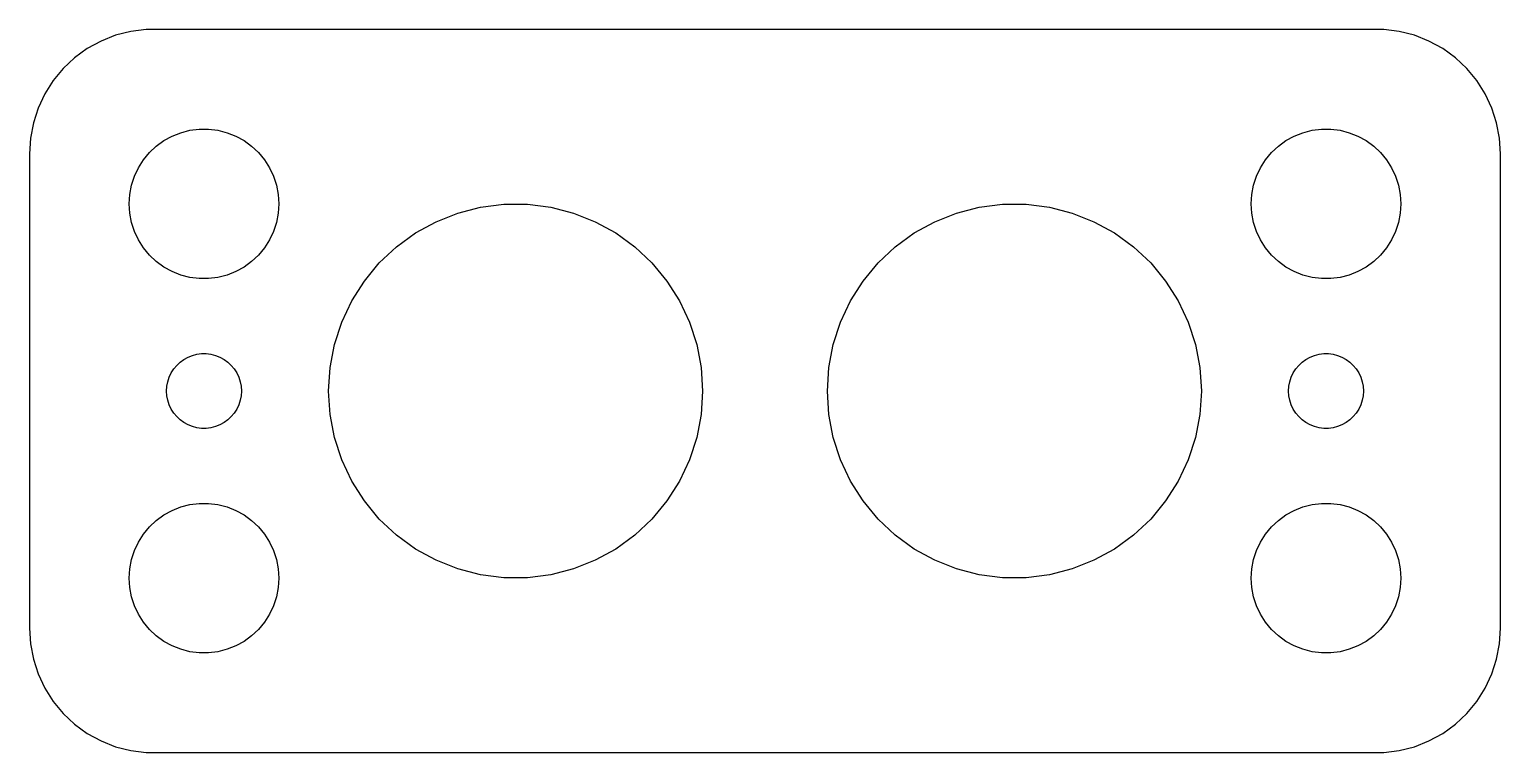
# Model space of a CAD drawing. Header units: metres. Extents: x -29.5 to 29.5, y 24.5 to 53.5.
import ezdxf

# ---------------------------------------------------------------- set-up
doc = ezdxf.new("R2010")
doc.units = ezdxf.units.M

msp = doc.modelspace()

# ---------------------------------------------------------------- linework, layer by layer
for p, q in [((-26.0451, 53.2553), (-26.6289, 53.0241)), ((-25.4369, 53.4114), (-26.0451, 53.2553)), ((-24.8139, 53.4901), (-25.4369, 53.4114)), ((24.8139, 53.4901), (-24.8139, 53.4901)), ((25.4369, 53.4114), (24.8139, 53.4901)), ((26.0451, 53.2553), (25.4369, 53.4114)), ((26.6289, 53.0241), (26.0451, 53.2553)), ((-27.1791, 52.7216), (-27.6871, 52.3526)), ((-26.6289, 53.0241), (-27.1791, 52.7216)), ((27.1791, 52.7216), (26.6289, 53.0241)), ((27.6871, 52.3526), (27.1791, 52.7216)), ((-28.1448, 51.9227), (-28.5451, 51.4389)), ((-27.6871, 52.3526), (-28.1448, 51.9227)), ((28.1448, 51.9227), (27.6871, 52.3526)), ((28.5451, 51.4389), (28.1448, 51.9227)), ((-28.5451, 51.4389), (-28.8815, 50.9088)), ((28.8815, 50.9088), (28.5451, 51.4389)), ((-28.8815, 50.9088), (-29.1489, 50.3406)), ((29.1489, 50.3406), (28.8815, 50.9088)), ((-29.1489, 50.3406), (-29.3429, 49.7434)), ((29.3429, 49.7434), (29.1489, 50.3406)), ((-29.3429, 49.7434), (-29.4606, 49.1267)), ((29.4606, 49.1267), (29.3429, 49.7434)), ((-29.4606, 49.1267), (-29.5, 48.5)), ((-24.4123, 48.8115), (-24.1075, 49.033)), ((-24.1075, 49.033), (-23.7773, 49.2145)), ((-23.7773, 49.2145), (-23.427, 49.3532)), ((-23.427, 49.3532), (-23.0621, 49.4469)), ((-23.0621, 49.4469), (-22.6884, 49.4941)), ((-22.6884, 49.4941), (-22.3116, 49.4941)), ((-22.3116, 49.4941), (-21.9379, 49.4469)), ((-21.9379, 49.4469), (-21.5729, 49.3532)), ((-21.5729, 49.3532), (-21.2227, 49.2145)), ((-21.2227, 49.2145), (-20.8925, 49.033)), ((-20.8925, 49.033), (-20.5877, 48.8115)), ((20.5877, 48.8115), (20.8925, 49.033)), ((20.8925, 49.033), (21.2227, 49.2145)), ((21.2227, 49.2145), (21.5729, 49.3532)), ((21.5729, 49.3532), (21.9379, 49.4469)), ((21.9379, 49.4469), (22.3116, 49.4941)), ((22.3116, 49.4941), (22.6884, 49.4941)), ((22.6884, 49.4941), (23.0621, 49.4469)), ((23.0621, 49.4469), (23.427, 49.3532)), ((23.427, 49.3532), (23.7773, 49.2145)), ((23.7773, 49.2145), (24.1075, 49.033)), ((24.1075, 49.033), (24.4123, 48.8115)), ((29.5, 48.5), (29.4606, 49.1267)), ((-29.5, 48.5), (-29.5, 29.5)), ((-24.927, 48.2634), (-24.6869, 48.5536)), ((-24.6869, 48.5536), (-24.4123, 48.8115)), ((-20.5877, 48.8115), (-20.3131, 48.5536)), ((-20.3131, 48.5536), (-20.0729, 48.2634)), ((20.0729, 48.2634), (20.3131, 48.5536)), ((20.3131, 48.5536), (20.5877, 48.8115)), ((24.4123, 48.8115), (24.6869, 48.5536)), ((24.6869, 48.5536), (24.927, 48.2634)), ((29.5, 29.5), (29.5, 48.5)), ((-25.2893, 47.6044), (-25.1289, 47.9453)), ((-25.1289, 47.9453), (-24.927, 48.2634)), ((-20.0729, 48.2634), (-19.8711, 47.9453)), ((-19.8711, 47.9453), (-19.7107, 47.6044)), ((19.7107, 47.6044), (19.8711, 47.9453)), ((19.8711, 47.9453), (20.0729, 48.2634)), ((24.927, 48.2634), (25.1289, 47.9453)), ((25.1289, 47.9453), (25.2893, 47.6044)), ((-25.4763, 46.876), (-25.4057, 47.2461)), ((-25.4057, 47.2461), (-25.2893, 47.6044)), ((-19.7107, 47.6044), (-19.5942, 47.2461)), ((-19.5942, 47.2461), (-19.5237, 46.876)), ((19.5237, 46.876), (19.5942, 47.2461)), ((19.5942, 47.2461), (19.7107, 47.6044)), ((25.2893, 47.6044), (25.4057, 47.2461)), ((25.4057, 47.2461), (25.4763, 46.876)), ((-25.5, 46.5), (-25.4763, 46.876)), ((-19.5237, 46.876), (-19.5, 46.5)), ((19.5, 46.5), (19.5237, 46.876)), ((25.4763, 46.876), (25.5, 46.5)), ((-25.4763, 46.124), (-25.5, 46.5)), ((-25.4057, 45.7539), (-25.4763, 46.124)), ((-19.5237, 46.124), (-19.5942, 45.7539)), ((-19.5, 46.5), (-19.5237, 46.124)), ((-13.1933, 45.7862), (-12.3176, 46.1329)), ((-12.3176, 46.1329), (-11.4053, 46.3671)), ((-11.4053, 46.3671), (-10.4709, 46.4852)), ((-10.4709, 46.4852), (-9.52907, 46.4852)), ((-9.52907, 46.4852), (-8.59464, 46.3671)), ((-8.59464, 46.3671), (-7.68236, 46.1329)), ((-7.68236, 46.1329), (-6.80664, 45.7862)), ((6.80664, 45.7862), (7.68236, 46.1329)), ((7.68236, 46.1329), (8.59464, 46.3671)), ((8.59464, 46.3671), (9.52907, 46.4852)), ((9.52907, 46.4852), (10.4709, 46.4852)), ((10.4709, 46.4852), (11.4053, 46.3671)), ((11.4053, 46.3671), (12.3176, 46.1329)), ((12.3176, 46.1329), (13.1933, 45.7862)), ((19.5237, 46.124), (19.5, 46.5)), ((19.5942, 45.7539), (19.5237, 46.124)), ((25.4763, 46.124), (25.4057, 45.7539)), ((25.5, 46.5), (25.4763, 46.124)), ((-25.2893, 45.3956), (-25.4057, 45.7539)), ((-19.5942, 45.7539), (-19.7107, 45.3956)), ((-14.0187, 45.3325), (-13.1933, 45.7862)), ((-6.80664, 45.7862), (-5.98129, 45.3325)), ((5.98129, 45.3325), (6.80664, 45.7862)), ((13.1933, 45.7862), (14.0187, 45.3325)), ((19.7107, 45.3956), (19.5942, 45.7539)), ((25.4057, 45.7539), (25.2893, 45.3956)), ((-25.1289, 45.0547), (-25.2893, 45.3956)), ((-24.927, 44.7366), (-25.1289, 45.0547)), ((-19.8711, 45.0547), (-20.0729, 44.7366)), ((-19.7107, 45.3956), (-19.8711, 45.0547)), ((-14.7807, 44.7788), (-14.0187, 45.3325)), ((-5.98129, 45.3325), (-5.21931, 44.7788)), ((5.21931, 44.7788), (5.98129, 45.3325)), ((14.0187, 45.3325), (14.7807, 44.7788)), ((19.8711, 45.0547), (19.7107, 45.3956)), ((20.0729, 44.7366), (19.8711, 45.0547)), ((25.1289, 45.0547), (24.927, 44.7366)), ((25.2893, 45.3956), (25.1289, 45.0547)), ((-24.6869, 44.4464), (-24.927, 44.7366)), ((-24.4123, 44.1884), (-24.6869, 44.4464)), ((-20.3131, 44.4464), (-20.5877, 44.1884)), ((-20.0729, 44.7366), (-20.3131, 44.4464)), ((-15.4673, 44.1341), (-14.7807, 44.7788)), ((-5.21931, 44.7788), (-4.53273, 44.1341)), ((4.53273, 44.1341), (5.21931, 44.7788)), ((14.7807, 44.7788), (15.4673, 44.1341)), ((20.3131, 44.4464), (20.0729, 44.7366)), ((20.5877, 44.1884), (20.3131, 44.4464)), ((24.6869, 44.4464), (24.4123, 44.1884)), ((24.927, 44.7366), (24.6869, 44.4464)), ((-24.1075, 43.967), (-24.4123, 44.1884)), ((-23.7773, 43.7855), (-24.1075, 43.967)), ((-23.427, 43.6468), (-23.7773, 43.7855)), ((-21.2227, 43.7855), (-21.5729, 43.6468)), ((-20.8925, 43.967), (-21.2227, 43.7855)), ((-20.5877, 44.1884), (-20.8925, 43.967)), ((-16.0676, 43.4084), (-15.4673, 44.1341)), ((-4.53273, 44.1341), (-3.93236, 43.4084)), ((3.93236, 43.4084), (4.53273, 44.1341)), ((15.4673, 44.1341), (16.0676, 43.4084)), ((20.8925, 43.967), (20.5877, 44.1884)), ((21.2227, 43.7855), (20.8925, 43.967)), ((21.5729, 43.6468), (21.2227, 43.7855)), ((23.7773, 43.7855), (23.427, 43.6468)), ((24.1075, 43.967), (23.7773, 43.7855)), ((24.4123, 44.1884), (24.1075, 43.967)), ((-23.0621, 43.5531), (-23.427, 43.6468)), ((-22.6884, 43.5059), (-23.0621, 43.5531)), ((-22.3116, 43.5059), (-22.6884, 43.5059)), ((-21.9379, 43.5531), (-22.3116, 43.5059)), ((-21.5729, 43.6468), (-21.9379, 43.5531)), ((-16.5723, 42.6131), (-16.0676, 43.4084)), ((-3.93236, 43.4084), (-3.42769, 42.6131)), ((3.42769, 42.6131), (3.93236, 43.4084)), ((16.0676, 43.4084), (16.5723, 42.6131)), ((21.9379, 43.5531), (21.5729, 43.6468)), ((22.3116, 43.5059), (21.9379, 43.5531)), ((22.6884, 43.5059), (22.3116, 43.5059)), ((23.0621, 43.5531), (22.6884, 43.5059)), ((23.427, 43.6468), (23.0621, 43.5531)), ((-16.9733, 41.7609), (-16.5723, 42.6131)), ((-3.42769, 42.6131), (-3.02667, 41.7609)), ((3.02667, 41.7609), (3.42769, 42.6131)), ((16.5723, 42.6131), (16.9733, 41.7609)), ((-17.2644, 40.8652), (-16.9733, 41.7609)), ((-3.02667, 41.7609), (-2.73563, 40.8652)), ((2.73563, 40.8652), (3.02667, 41.7609)), ((16.9733, 41.7609), (17.2644, 40.8652)), ((-17.4409, 39.94), (-17.2644, 40.8652)), ((-2.73563, 40.8652), (-2.55913, 39.94)), ((2.55913, 39.94), (2.73563, 40.8652)), ((17.2644, 40.8652), (17.4409, 39.94)), ((-23.5934, 40.0268), (-23.4561, 40.1558)), ((-23.4561, 40.1558), (-23.3037, 40.2665)), ((-23.3037, 40.2665), (-23.1387, 40.3572)), ((-23.1387, 40.3572), (-22.9635, 40.4266)), ((-22.9635, 40.4266), (-22.7811, 40.4734)), ((-22.7811, 40.4734), (-22.5942, 40.497)), ((-22.5942, 40.497), (-22.4058, 40.497)), ((-22.4058, 40.497), (-22.2189, 40.4734)), ((-22.2189, 40.4734), (-22.0365, 40.4266)), ((-22.0365, 40.4266), (-21.8613, 40.3572)), ((-21.8613, 40.3572), (-21.6963, 40.2665)), ((-21.6963, 40.2665), (-21.5439, 40.1558)), ((-21.5439, 40.1558), (-21.4065, 40.0268)), ((21.4065, 40.0268), (21.5439, 40.1558)), ((21.5439, 40.1558), (21.6963, 40.2665)), ((21.6963, 40.2665), (21.8613, 40.3572)), ((21.8613, 40.3572), (22.0365, 40.4266)), ((22.0365, 40.4266), (22.2189, 40.4734)), ((22.2189, 40.4734), (22.4058, 40.497)), ((22.4058, 40.497), (22.5942, 40.497)), ((22.5942, 40.497), (22.7811, 40.4734)), ((22.7811, 40.4734), (22.9635, 40.4266)), ((22.9635, 40.4266), (23.1387, 40.3572)), ((23.1387, 40.3572), (23.3037, 40.2665)), ((23.3037, 40.2665), (23.4561, 40.1558)), ((23.4561, 40.1558), (23.5934, 40.0268)), ((-23.9529, 39.373), (-23.8947, 39.5522)), ((-23.8947, 39.5522), (-23.8145, 39.7226)), ((-23.8145, 39.7226), (-23.7135, 39.8817)), ((-23.7135, 39.8817), (-23.5934, 40.0268)), ((-21.4065, 40.0268), (-21.2865, 39.8817)), ((-21.2865, 39.8817), (-21.1855, 39.7226)), ((-21.1855, 39.7226), (-21.1053, 39.5522)), ((-21.1053, 39.5522), (-21.0471, 39.373)), ((-17.5, 39), (-17.4409, 39.94)), ((-2.55913, 39.94), (-2.5, 39)), ((2.5, 39), (2.55913, 39.94)), ((17.4409, 39.94), (17.5, 39)), ((21.0471, 39.373), (21.1053, 39.5522)), ((21.1053, 39.5522), (21.1855, 39.7226)), ((21.1855, 39.7226), (21.2865, 39.8817)), ((21.2865, 39.8817), (21.4065, 40.0268)), ((23.5934, 40.0268), (23.7135, 39.8817)), ((23.7135, 39.8817), (23.8145, 39.7226)), ((23.8145, 39.7226), (23.8947, 39.5522)), ((23.8947, 39.5522), (23.9529, 39.373)), ((-24, 39), (-23.9882, 39.188)), ((-23.9882, 38.812), (-24, 39)), ((-23.9882, 39.188), (-23.9529, 39.373)), ((-21.0471, 39.373), (-21.0118, 39.188)), ((-21.0118, 39.188), (-21, 39)), ((-21, 39), (-21.0118, 38.812)), ((-17.4409, 38.06), (-17.5, 39)), ((-2.5, 39), (-2.55913, 38.06)), ((2.55913, 38.06), (2.5, 39)), ((17.5, 39), (17.4409, 38.06)), ((21, 39), (21.0118, 39.188)), ((21.0118, 38.812), (21, 39)), ((21.0118, 39.188), (21.0471, 39.373)), ((23.9529, 39.373), (23.9882, 39.188)), ((23.9882, 39.188), (24, 39)), ((24, 39), (23.9882, 38.812)), ((-23.9529, 38.627), (-23.9882, 38.812)), ((-23.8947, 38.4478), (-23.9529, 38.627)), ((-23.8145, 38.2774), (-23.8947, 38.4478)), ((-21.1053, 38.4478), (-21.1855, 38.2774)), ((-21.0471, 38.627), (-21.1053, 38.4478)), ((-21.0118, 38.812), (-21.0471, 38.627)), ((21.0471, 38.627), (21.0118, 38.812)), ((21.1053, 38.4478), (21.0471, 38.627)), ((21.1855, 38.2774), (21.1053, 38.4478)), ((23.8947, 38.4478), (23.8145, 38.2774)), ((23.9529, 38.627), (23.8947, 38.4478)), ((23.9882, 38.812), (23.9529, 38.627)), ((-23.7135, 38.1183), (-23.8145, 38.2774)), ((-23.5934, 37.9732), (-23.7135, 38.1183)), ((-23.4561, 37.8442), (-23.5934, 37.9732)), ((-23.3037, 37.7335), (-23.4561, 37.8442)), ((-21.5439, 37.8442), (-21.6963, 37.7335)), ((-21.4065, 37.9732), (-21.5439, 37.8442)), ((-21.2865, 38.1183), (-21.4065, 37.9732)), ((-21.1855, 38.2774), (-21.2865, 38.1183)), ((-17.2644, 37.1348), (-17.4409, 38.06)), ((-2.55913, 38.06), (-2.73563, 37.1348)), ((2.73563, 37.1348), (2.55913, 38.06)), ((17.4409, 38.06), (17.2644, 37.1348)), ((21.2865, 38.1183), (21.1855, 38.2774)), ((21.4065, 37.9732), (21.2865, 38.1183)), ((21.5439, 37.8442), (21.4065, 37.9732)), ((21.6963, 37.7335), (21.5439, 37.8442)), ((23.4561, 37.8442), (23.3037, 37.7335)), ((23.5934, 37.9732), (23.4561, 37.8442)), ((23.7135, 38.1183), (23.5934, 37.9732)), ((23.8145, 38.2774), (23.7135, 38.1183)), ((-23.1387, 37.6428), (-23.3037, 37.7335)), ((-22.9635, 37.5734), (-23.1387, 37.6428)), ((-22.7811, 37.5266), (-22.9635, 37.5734)), ((-22.5942, 37.503), (-22.7811, 37.5266)), ((-22.4058, 37.503), (-22.5942, 37.503)), ((-22.2189, 37.5266), (-22.4058, 37.503)), ((-22.0365, 37.5734), (-22.2189, 37.5266)), ((-21.8613, 37.6428), (-22.0365, 37.5734)), ((-21.6963, 37.7335), (-21.8613, 37.6428)), ((21.8613, 37.6428), (21.6963, 37.7335)), ((22.0365, 37.5734), (21.8613, 37.6428)), ((22.2189, 37.5266), (22.0365, 37.5734)), ((22.4058, 37.503), (22.2189, 37.5266)), ((22.5942, 37.503), (22.4058, 37.503)), ((22.7811, 37.5266), (22.5942, 37.503)), ((22.9635, 37.5734), (22.7811, 37.5266)), ((23.1387, 37.6428), (22.9635, 37.5734)), ((23.3037, 37.7335), (23.1387, 37.6428)), ((-16.9733, 36.2391), (-17.2644, 37.1348)), ((-2.73563, 37.1348), (-3.02667, 36.2391)), ((3.02667, 36.2391), (2.73563, 37.1348)), ((17.2644, 37.1348), (16.9733, 36.2391)), ((-16.5723, 35.3869), (-16.9733, 36.2391)), ((-3.02667, 36.2391), (-3.42769, 35.3869)), ((3.42769, 35.3869), (3.02667, 36.2391)), ((16.9733, 36.2391), (16.5723, 35.3869)), ((-16.0676, 34.5916), (-16.5723, 35.3869)), ((-3.42769, 35.3869), (-3.93236, 34.5916)), ((3.93236, 34.5916), (3.42769, 35.3869)), ((16.5723, 35.3869), (16.0676, 34.5916)), ((-23.7773, 34.2145), (-23.427, 34.3532)), ((-23.427, 34.3532), (-23.0621, 34.4469)), ((-23.0621, 34.4469), (-22.6884, 34.4941)), ((-22.6884, 34.4941), (-22.3116, 34.4941)), ((-22.3116, 34.4941), (-21.9379, 34.4469)), ((-21.9379, 34.4469), (-21.5729, 34.3532)), ((-21.5729, 34.3532), (-21.2227, 34.2145)), ((-15.4673, 33.8659), (-16.0676, 34.5916)), ((-3.93236, 34.5916), (-4.53273, 33.8659)), ((4.53273, 33.8659), (3.93236, 34.5916)), ((16.0676, 34.5916), (15.4673, 33.8659)), ((21.2227, 34.2145), (21.5729, 34.3532)), ((21.5729, 34.3532), (21.9379, 34.4469)), ((21.9379, 34.4469), (22.3116, 34.4941)), ((22.3116, 34.4941), (22.6884, 34.4941)), ((22.6884, 34.4941), (23.0621, 34.4469)), ((23.0621, 34.4469), (23.427, 34.3532)), ((23.427, 34.3532), (23.7773, 34.2145)), ((-24.6869, 33.5536), (-24.4123, 33.8116)), ((-24.4123, 33.8116), (-24.1075, 34.033)), ((-24.1075, 34.033), (-23.7773, 34.2145)), ((-21.2227, 34.2145), (-20.8925, 34.033)), ((-20.8925, 34.033), (-20.5877, 33.8116)), ((-20.5877, 33.8116), (-20.3131, 33.5536)), ((-14.7807, 33.2212), (-15.4673, 33.8659)), ((-4.53273, 33.8659), (-5.21931, 33.2212)), ((5.21931, 33.2212), (4.53273, 33.8659)), ((15.4673, 33.8659), (14.7807, 33.2212)), ((20.3131, 33.5536), (20.5877, 33.8116)), ((20.5877, 33.8116), (20.8925, 34.033)), ((20.8925, 34.033), (21.2227, 34.2145)), ((23.7773, 34.2145), (24.1075, 34.033)), ((24.1075, 34.033), (24.4123, 33.8116)), ((24.4123, 33.8116), (24.6869, 33.5536)), ((-25.1289, 32.9453), (-24.927, 33.2634)), ((-24.927, 33.2634), (-24.6869, 33.5536)), ((-20.3131, 33.5536), (-20.0729, 33.2634)), ((-20.0729, 33.2634), (-19.8711, 32.9453)), ((-14.0187, 32.6675), (-14.7807, 33.2212)), ((-5.21931, 33.2212), (-5.98129, 32.6675)), ((5.98129, 32.6675), (5.21931, 33.2212)), ((14.7807, 33.2212), (14.0187, 32.6675)), ((19.8711, 32.9453), (20.0729, 33.2634)), ((20.0729, 33.2634), (20.3131, 33.5536)), ((24.6869, 33.5536), (24.927, 33.2634)), ((24.927, 33.2634), (25.1289, 32.9453)), ((-25.4057, 32.2461), (-25.2893, 32.6044)), ((-25.2893, 32.6044), (-25.1289, 32.9453)), ((-19.8711, 32.9453), (-19.7107, 32.6044)), ((-19.7107, 32.6044), (-19.5942, 32.2461)), ((-13.1933, 32.2138), (-14.0187, 32.6675)), ((-5.98129, 32.6675), (-6.80664, 32.2138)), ((6.80664, 32.2138), (5.98129, 32.6675)), ((14.0187, 32.6675), (13.1933, 32.2138)), ((19.5942, 32.2461), (19.7107, 32.6044)), ((19.7107, 32.6044), (19.8711, 32.9453)), ((25.1289, 32.9453), (25.2893, 32.6044)), ((25.2893, 32.6044), (25.4057, 32.2461)), ((-25.5, 31.5), (-25.4763, 31.876)), ((-25.4763, 31.876), (-25.4057, 32.2461)), ((-19.5942, 32.2461), (-19.5237, 31.876)), ((-19.5237, 31.876), (-19.5, 31.5)), ((-12.3176, 31.8671), (-13.1933, 32.2138)), ((-11.4053, 31.6329), (-12.3176, 31.8671)), ((-7.68236, 31.8671), (-8.59464, 31.6329)), ((-6.80664, 32.2138), (-7.68236, 31.8671)), ((7.68236, 31.8671), (6.80664, 32.2138)), ((8.59464, 31.6329), (7.68236, 31.8671)), ((12.3176, 31.8671), (11.4053, 31.6329)), ((13.1933, 32.2138), (12.3176, 31.8671)), ((19.5, 31.5), (19.5237, 31.876)), ((19.5237, 31.876), (19.5942, 32.2461)), ((25.4057, 32.2461), (25.4763, 31.876)), ((25.4763, 31.876), (25.5, 31.5)), ((-25.4763, 31.124), (-25.5, 31.5)), ((-19.5, 31.5), (-19.5237, 31.124)), ((-10.4709, 31.5148), (-11.4053, 31.6329)), ((-9.52907, 31.5148), (-10.4709, 31.5148)), ((-8.59464, 31.6329), (-9.52907, 31.5148)), ((9.52907, 31.5148), (8.59464, 31.6329)), ((10.4709, 31.5148), (9.52907, 31.5148)), ((11.4053, 31.6329), (10.4709, 31.5148)), ((19.5237, 31.124), (19.5, 31.5)), ((25.5, 31.5), (25.4763, 31.124)), ((-25.4057, 30.7539), (-25.4763, 31.124)), ((-25.2893, 30.3956), (-25.4057, 30.7539)), ((-19.5942, 30.7539), (-19.7107, 30.3956)), ((-19.5237, 31.124), (-19.5942, 30.7539)), ((19.5942, 30.7539), (19.5237, 31.124)), ((19.7107, 30.3956), (19.5942, 30.7539)), ((25.4057, 30.7539), (25.2893, 30.3956)), ((25.4763, 31.124), (25.4057, 30.7539)), ((-25.1289, 30.0547), (-25.2893, 30.3956)), ((-19.7107, 30.3956), (-19.8711, 30.0547)), ((19.8711, 30.0547), (19.7107, 30.3956)), ((25.2893, 30.3956), (25.1289, 30.0547)), ((-29.5, 29.5), (-29.4606, 28.8733)), ((-24.927, 29.7366), (-25.1289, 30.0547)), ((-24.6869, 29.4464), (-24.927, 29.7366)), ((-20.0729, 29.7366), (-20.3131, 29.4464)), ((-19.8711, 30.0547), (-20.0729, 29.7366)), ((20.0729, 29.7366), (19.8711, 30.0547)), ((20.3131, 29.4464), (20.0729, 29.7366)), ((24.927, 29.7366), (24.6869, 29.4464)), ((25.1289, 30.0547), (24.927, 29.7366)), ((29.4606, 28.8733), (29.5, 29.5)), ((-24.4123, 29.1885), (-24.6869, 29.4464)), ((-24.1075, 28.967), (-24.4123, 29.1885)), ((-23.7773, 28.7855), (-24.1075, 28.967)), ((-20.8925, 28.967), (-21.2227, 28.7855)), ((-20.5877, 29.1885), (-20.8925, 28.967)), ((-20.3131, 29.4464), (-20.5877, 29.1885)), ((20.5877, 29.1885), (20.3131, 29.4464)), ((20.8925, 28.967), (20.5877, 29.1885)), ((21.2227, 28.7855), (20.8925, 28.967)), ((24.1075, 28.967), (23.7773, 28.7855)), ((24.4123, 29.1885), (24.1075, 28.967)), ((24.6869, 29.4464), (24.4123, 29.1885)), ((-29.4606, 28.8733), (-29.3429, 28.2566)), ((-23.427, 28.6468), (-23.7773, 28.7855)), ((-23.0621, 28.5531), (-23.427, 28.6468)), ((-22.6884, 28.5059), (-23.0621, 28.5531)), ((-22.3116, 28.5059), (-22.6884, 28.5059)), ((-21.9379, 28.5531), (-22.3116, 28.5059)), ((-21.5729, 28.6468), (-21.9379, 28.5531)), ((-21.2227, 28.7855), (-21.5729, 28.6468)), ((21.5729, 28.6468), (21.2227, 28.7855)), ((21.9379, 28.5531), (21.5729, 28.6468)), ((22.3116, 28.5059), (21.9379, 28.5531)), ((22.6884, 28.5059), (22.3116, 28.5059)), ((23.0621, 28.5531), (22.6884, 28.5059)), ((23.427, 28.6468), (23.0621, 28.5531)), ((23.7773, 28.7855), (23.427, 28.6468)), ((29.3429, 28.2566), (29.4606, 28.8733)), ((-29.3429, 28.2566), (-29.1489, 27.6594)), ((29.1489, 27.6594), (29.3429, 28.2566)), ((-29.1489, 27.6594), (-28.8815, 27.0912)), ((28.8815, 27.0912), (29.1489, 27.6594)), ((-28.8815, 27.0912), (-28.5451, 26.5611)), ((-28.5451, 26.5611), (-28.1448, 26.0773)), ((28.1448, 26.0773), (28.5451, 26.5611)), ((28.5451, 26.5611), (28.8815, 27.0912)), ((-28.1448, 26.0773), (-27.6871, 25.6474)), ((27.6871, 25.6474), (28.1448, 26.0773)), ((-27.6871, 25.6474), (-27.1791, 25.2784)), ((27.1791, 25.2784), (27.6871, 25.6474)), ((-27.1791, 25.2784), (-26.6289, 24.9759)), ((-26.6289, 24.9759), (-26.0451, 24.7447)), ((26.0451, 24.7447), (26.6289, 24.9759)), ((26.6289, 24.9759), (27.1791, 25.2784)), ((-26.0451, 24.7447), (-25.4369, 24.5886)), ((-25.4369, 24.5886), (-24.8139, 24.5099)), ((-24.8139, 24.5099), (24.8139, 24.5099)), ((24.8139, 24.5099), (25.4369, 24.5886)), ((25.4369, 24.5886), (26.0451, 24.7447))]:
    msp.add_line(p, q)

doc.saveas('drawing.dxf')
